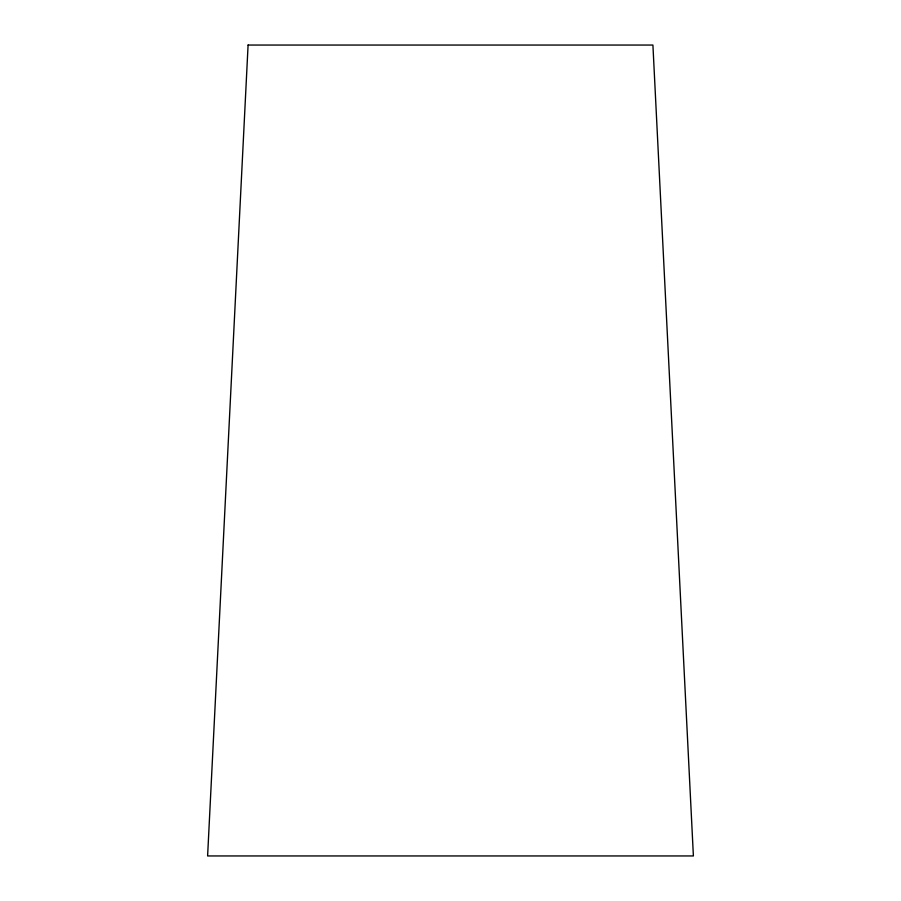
<?xml version="1.0" encoding="UTF-8"?>
<svg xmlns="http://www.w3.org/2000/svg" width="901" height="901" viewBox="0 0 901 901"><rect width="100%" height="100%" fill="white"/><g stroke="black" fill="none" stroke-linecap="round" stroke-linejoin="round"><path stroke-width="1.35" d="M248.09 45.05L207.613 855.95L693.387 855.95L652.91 45.05L248.09 45.05"/></g></svg>
